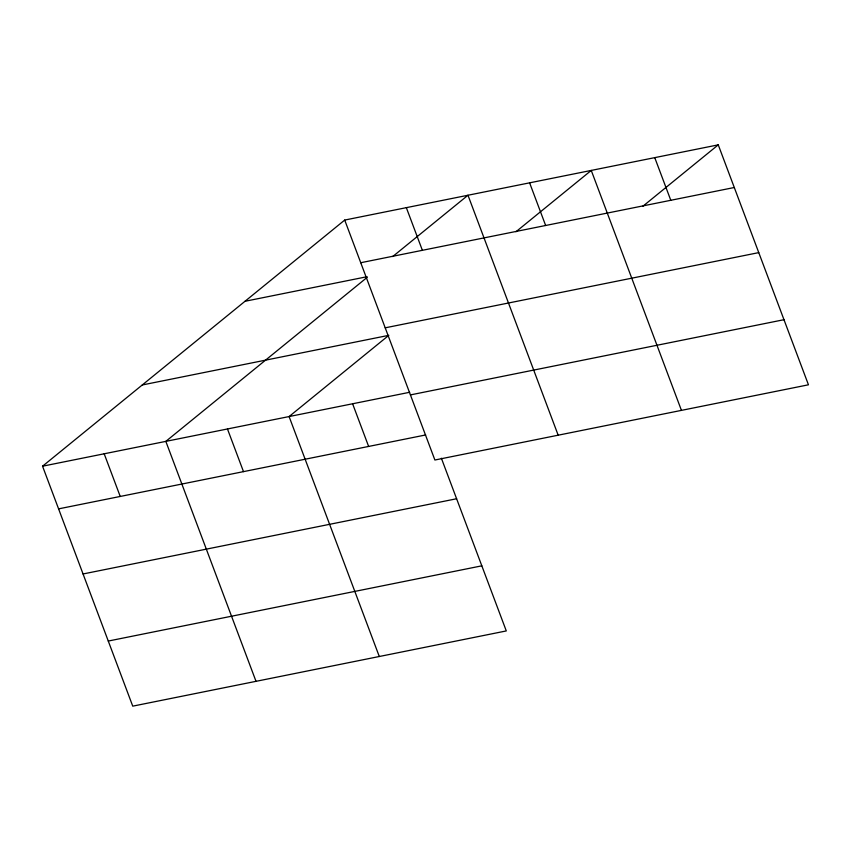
<?xml version="1.0" encoding="UTF-8"?>
<svg xmlns="http://www.w3.org/2000/svg" width="851" height="851" viewBox="0 0 851 851"><rect width="100%" height="100%" fill="white"/><g stroke="black" fill="none" stroke-linecap="round" stroke-linejoin="round"><path stroke-width="1.28" d="M441.371 458.21L506.292 630.931L132.745 706.149L42.55 466.199L344.708 220.069L718.255 144.851L808.45 384.801L434.893 460.019L344.708 220.069M367.238 277.309L165.828 441.382L256.013 681.332M392.683 256.576L467.976 195.241L558.171 435.191M515.961 231.759L591.254 170.423L681.438 410.373M642.962 206.187L718.255 144.851M360.739 262.725L734.296 187.507M244.992 301.286L366.983 276.724M385.205 327.826L758.762 252.619M142.255 384.971L388.811 335.337L289.095 416.554L379.291 656.504M42.55 466.199L409.629 392.29M410.427 394.907L783.984 319.699M58.581 508.866L425.66 434.957M83.058 573.968L456.615 498.75M108.268 641.048L481.826 565.83M654.749 157.637L670.79 200.293M529.609 182.837L545.651 225.494M406.342 207.655L422.373 250.311M352.601 403.768L368.632 446.435M227.462 428.968L243.492 471.635M104.184 453.785L120.225 496.452"/></g></svg>
